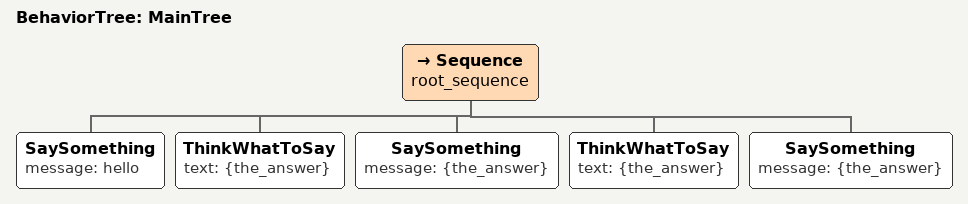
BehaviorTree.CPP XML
<root BTCPP_format="4" >
    <BehaviorTree ID="MainTree">
       <Sequence name="root_sequence">
           <SaySomething     message="hello" />
           <ThinkWhatToSay   text="{the_answer}"/>
           <SaySomething     message="{the_answer}" />
           <ThinkWhatToSay   text="{the_answer}"/>
           <SaySomething     message="{the_answer}" />
       </Sequence>
    </BehaviorTree>
</root>
